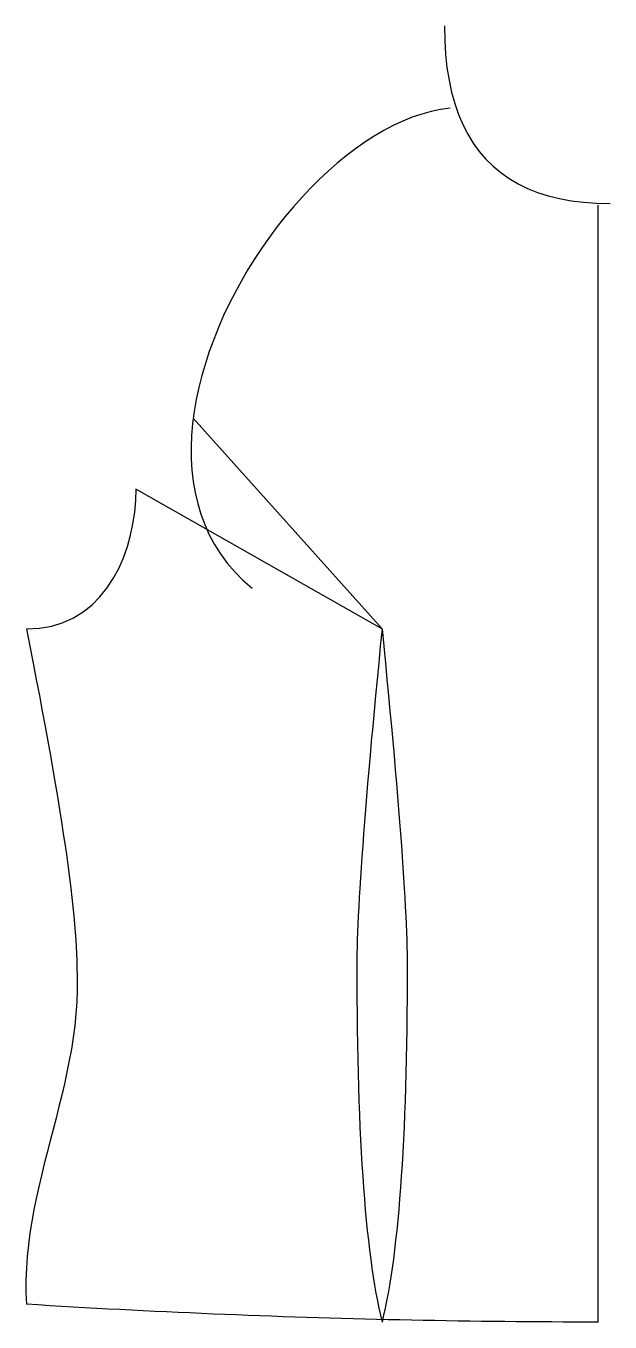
# Model space of a CAD drawing. Extents: x 226 to 472, y -150 to 396.
import ezdxf

# ---------------------------------------------------------------- set-up
doc = ezdxf.new("R2010")
doc.units = 0
doc.layers.get('0').update_dxf_attribs({"linetype": 'continuous'})

msp = doc.modelspace()

# ---------------------------------------------------------------- linework, layer by layer
at = {"color": 0}
for points in [[(402.67, 396.33), (402.79, 390.23), (403.15, 384.38), (403.76, 378.79), (404.61, 373.47), (405.7, 368.4), (407.03, 363.59), (408.61, 359.05), (410.43, 354.76), (412.49, 350.73), (414.79, 346.96), (417.34, 343.46), (420.12, 340.21), (423.16, 337.22), (426.43, 334.49), (429.95, 332.02), (433.7, 329.81), (437.7, 327.87), (441.95, 326.18), (446.43, 324.75), (451.16, 323.58), (456.13, 322.67), (461.35, 322.02), (466.8, 321.63), (472.5, 321.5)], [(405.03, 361.68), (401.09, 361.13), (397.12, 360.31), (393.13, 359.2), (389.13, 357.83), (385.11, 356.21), (381.1, 354.34), (377.1, 352.23), (373.11, 349.89), (369.14, 347.34), (365.2, 344.57), (361.29, 341.6), (357.43, 338.44), (353.62, 335.1), (349.86, 331.59), (346.18, 327.9), (342.56, 324.07), (339.02, 320.08), (335.57, 315.96), (332.22, 311.72), (328.96, 307.35), (325.81, 302.87), (322.78, 298.29), (319.87, 293.62), (317.1, 288.87), (314.46, 284.04), (311.96, 279.15), (309.62, 274.21), (307.43, 269.21), (305.41, 264.18), (303.57, 259.13), (301.9, 254.05), (300.43, 248.97), (299.15, 243.88), (298.07, 238.81), (297.2, 233.75), (296.55, 228.71), (296.12, 223.72), (295.93, 218.77), (295.97, 213.87), (296.26, 209.04), (296.8, 204.28), (297.61, 199.6), (298.68, 195.01), (300.03, 190.52), (301.66, 186.14), (303.57, 181.88), (305.79, 177.74), (308.31, 173.75), (311.14, 169.89), (314.29, 166.2), (317.77, 162.66), (321.57, 159.3)], [(467.5, 0), (467.5, 320.75)], [(296.82, 231.01), (376.38, 142.17)], [(226.47, 142.17), (232.02, 142.45), (237.19, 143.35), (241.97, 144.84), (246.39, 146.86), (250.44, 149.37), (254.13, 152.32), (257.46, 155.68), (260.44, 159.38), (263.09, 163.4), (265.4, 167.68), (267.38, 172.17), (269.03, 176.84), (270.37, 181.64), (271.4, 186.52), (272.13, 191.43), (272.55, 196.33), (272.69, 201.18)], [(272.69, 201.08), (376.38, 142.17)], [(226.47, 142.17), (227.91, 134.9), (229.3, 127.8), (230.64, 120.87), (231.93, 114.11), (233.16, 107.51), (234.35, 101.09), (235.49, 94.83), (236.58, 88.75), (237.61, 82.83), (238.6, 77.08), (239.53, 71.51), (240.42, 66.1), (241.25, 60.86), (242.03, 55.78), (242.77, 50.88), (243.45, 46.15), (244.08, 41.59), (244.66, 37.19), (245.19, 32.96), (245.67, 28.91), (246.1, 25.02), (246.48, 21.3), (246.81, 17.75), (247.09, 14.37), (247.31, 11.16), (247.49, 8.11), (247.62, 5.24), (247.69, 2.54), (247.72, 0)], [(376.38, 142.17), (375.65, 134.9), (374.96, 127.8), (374.29, 120.87), (373.65, 114.11), (373.03, 107.51), (372.43, 101.09), (371.86, 94.83), (371.32, 88.75), (370.8, 82.83), (370.31, 77.08), (369.84, 71.51), (369.4, 66.1), (368.98, 60.86), (368.59, 55.78), (368.23, 50.88), (367.89, 46.15), (367.57, 41.59), (367.28, 37.19), (367.01, 32.96), (366.77, 28.91), (366.56, 25.02), (366.37, 21.3), (366.2, 17.75), (366.07, 14.37), (365.95, 11.16), (365.86, 8.11), (365.8, 5.24), (365.76, 2.54), (365.75, 0)], [(376.38, 142.17), (377.1, 134.9), (377.79, 127.8), (378.46, 120.87), (379.1, 114.11), (379.72, 107.51), (380.32, 101.09), (380.89, 94.83), (381.43, 88.75), (381.95, 82.83), (382.44, 77.08), (382.91, 71.51), (383.35, 66.1), (383.77, 60.86), (384.16, 55.78), (384.52, 50.88), (384.86, 46.15), (385.18, 41.59), (385.47, 37.19), (385.74, 32.96), (385.98, 28.91), (386.19, 25.02), (386.38, 21.3), (386.55, 17.75), (386.68, 14.37), (386.8, 11.16), (386.89, 8.11), (386.95, 5.24), (386.99, 2.54), (387, 0)], [(247.72, 0), (247.91, -5.08), (247.91, -10.12), (247.72, -15.13), (247.36, -20.11), (246.85, -25.06), (246.2, -29.99), (245.42, -34.9), (244.54, -39.78), (243.55, -44.65), (242.49, -49.51), (241.36, -54.35), (240.18, -59.19), (238.96, -64.01), (237.72, -68.84), (236.47, -73.66), (235.23, -78.49), (234.01, -83.31), (232.83, -88.15), (231.7, -92.99), (230.63, -97.85), (229.65, -102.72), (228.76, -107.6), (227.99, -112.51), (227.33, -117.44), (226.82, -122.39), (226.47, -127.37), (226.28, -132.38), (226.27, -137.42), (226.47, -142.5)], [(365.75, 0), (365.76, -6.83), (365.79, -13.52), (365.85, -20.09), (365.93, -26.52), (366.03, -32.82), (366.15, -38.98), (366.29, -45.02), (366.46, -50.92), (366.65, -56.68), (366.86, -62.32), (367.09, -67.82), (367.34, -73.19), (367.62, -78.43), (367.92, -83.53), (368.24, -88.5), (368.58, -93.34), (368.95, -98.05), (369.33, -102.62), (369.74, -107.06), (370.17, -111.37), (370.63, -115.54), (371.1, -119.59), (371.6, -123.5), (372.12, -127.27), (372.66, -130.92), (373.22, -134.43), (373.81, -137.81), (374.42, -141.06), (375.05, -144.17), (375.7, -147.15), (376.38, -150)], [(387, 0), (386.99, -6.83), (386.96, -13.52), (386.9, -20.09), (386.82, -26.52), (386.72, -32.82), (386.6, -38.98), (386.46, -45.02), (386.29, -50.92), (386.1, -56.68), (385.89, -62.32), (385.66, -67.82), (385.41, -73.19), (385.13, -78.43), (384.83, -83.53), (384.51, -88.5), (384.17, -93.34), (383.8, -98.05), (383.42, -102.62), (383.01, -107.06), (382.58, -111.37), (382.12, -115.54), (381.65, -119.59), (381.15, -123.5), (380.63, -127.27), (380.09, -130.92), (379.53, -134.43), (378.94, -137.81), (378.33, -141.06), (377.7, -144.17), (377.05, -147.15), (376.38, -150)], [(467.5, -150), (467.5, 0)], [(467.5, -150), (462.58, -150), (457.66, -149.99), (452.74, -149.97), (447.82, -149.95), (442.9, -149.92), (437.99, -149.89), (433.07, -149.85), (428.15, -149.8), (423.23, -149.75), (418.31, -149.69), (413.39, -149.62), (408.47, -149.55), (403.55, -149.47), (398.63, -149.39), (393.71, -149.3), (388.8, -149.2), (383.88, -149.1), (378.96, -148.99), (374.04, -148.87), (369.12, -148.75), (364.2, -148.62), (359.28, -148.49), (354.36, -148.35), (349.44, -148.2), (344.52, -148.05), (339.61, -147.89), (334.69, -147.72), (329.77, -147.55), (324.85, -147.37), (319.93, -147.19), (315.01, -147), (310.09, -146.8), (305.17, -146.6), (300.25, -146.39), (295.33, -146.17), (290.42, -145.95), (285.5, -145.72), (280.58, -145.49), (275.66, -145.25), (270.74, -145), (265.82, -144.75), (260.9, -144.49), (255.98, -144.22), (251.06, -143.95), (246.14, -143.67), (241.23, -143.39), (236.31, -143.1), (231.39, -142.8), (226.47, -142.5)]]:
    msp.add_lwpolyline(points, dxfattribs=at)

doc.saveas('drawing.dxf')
